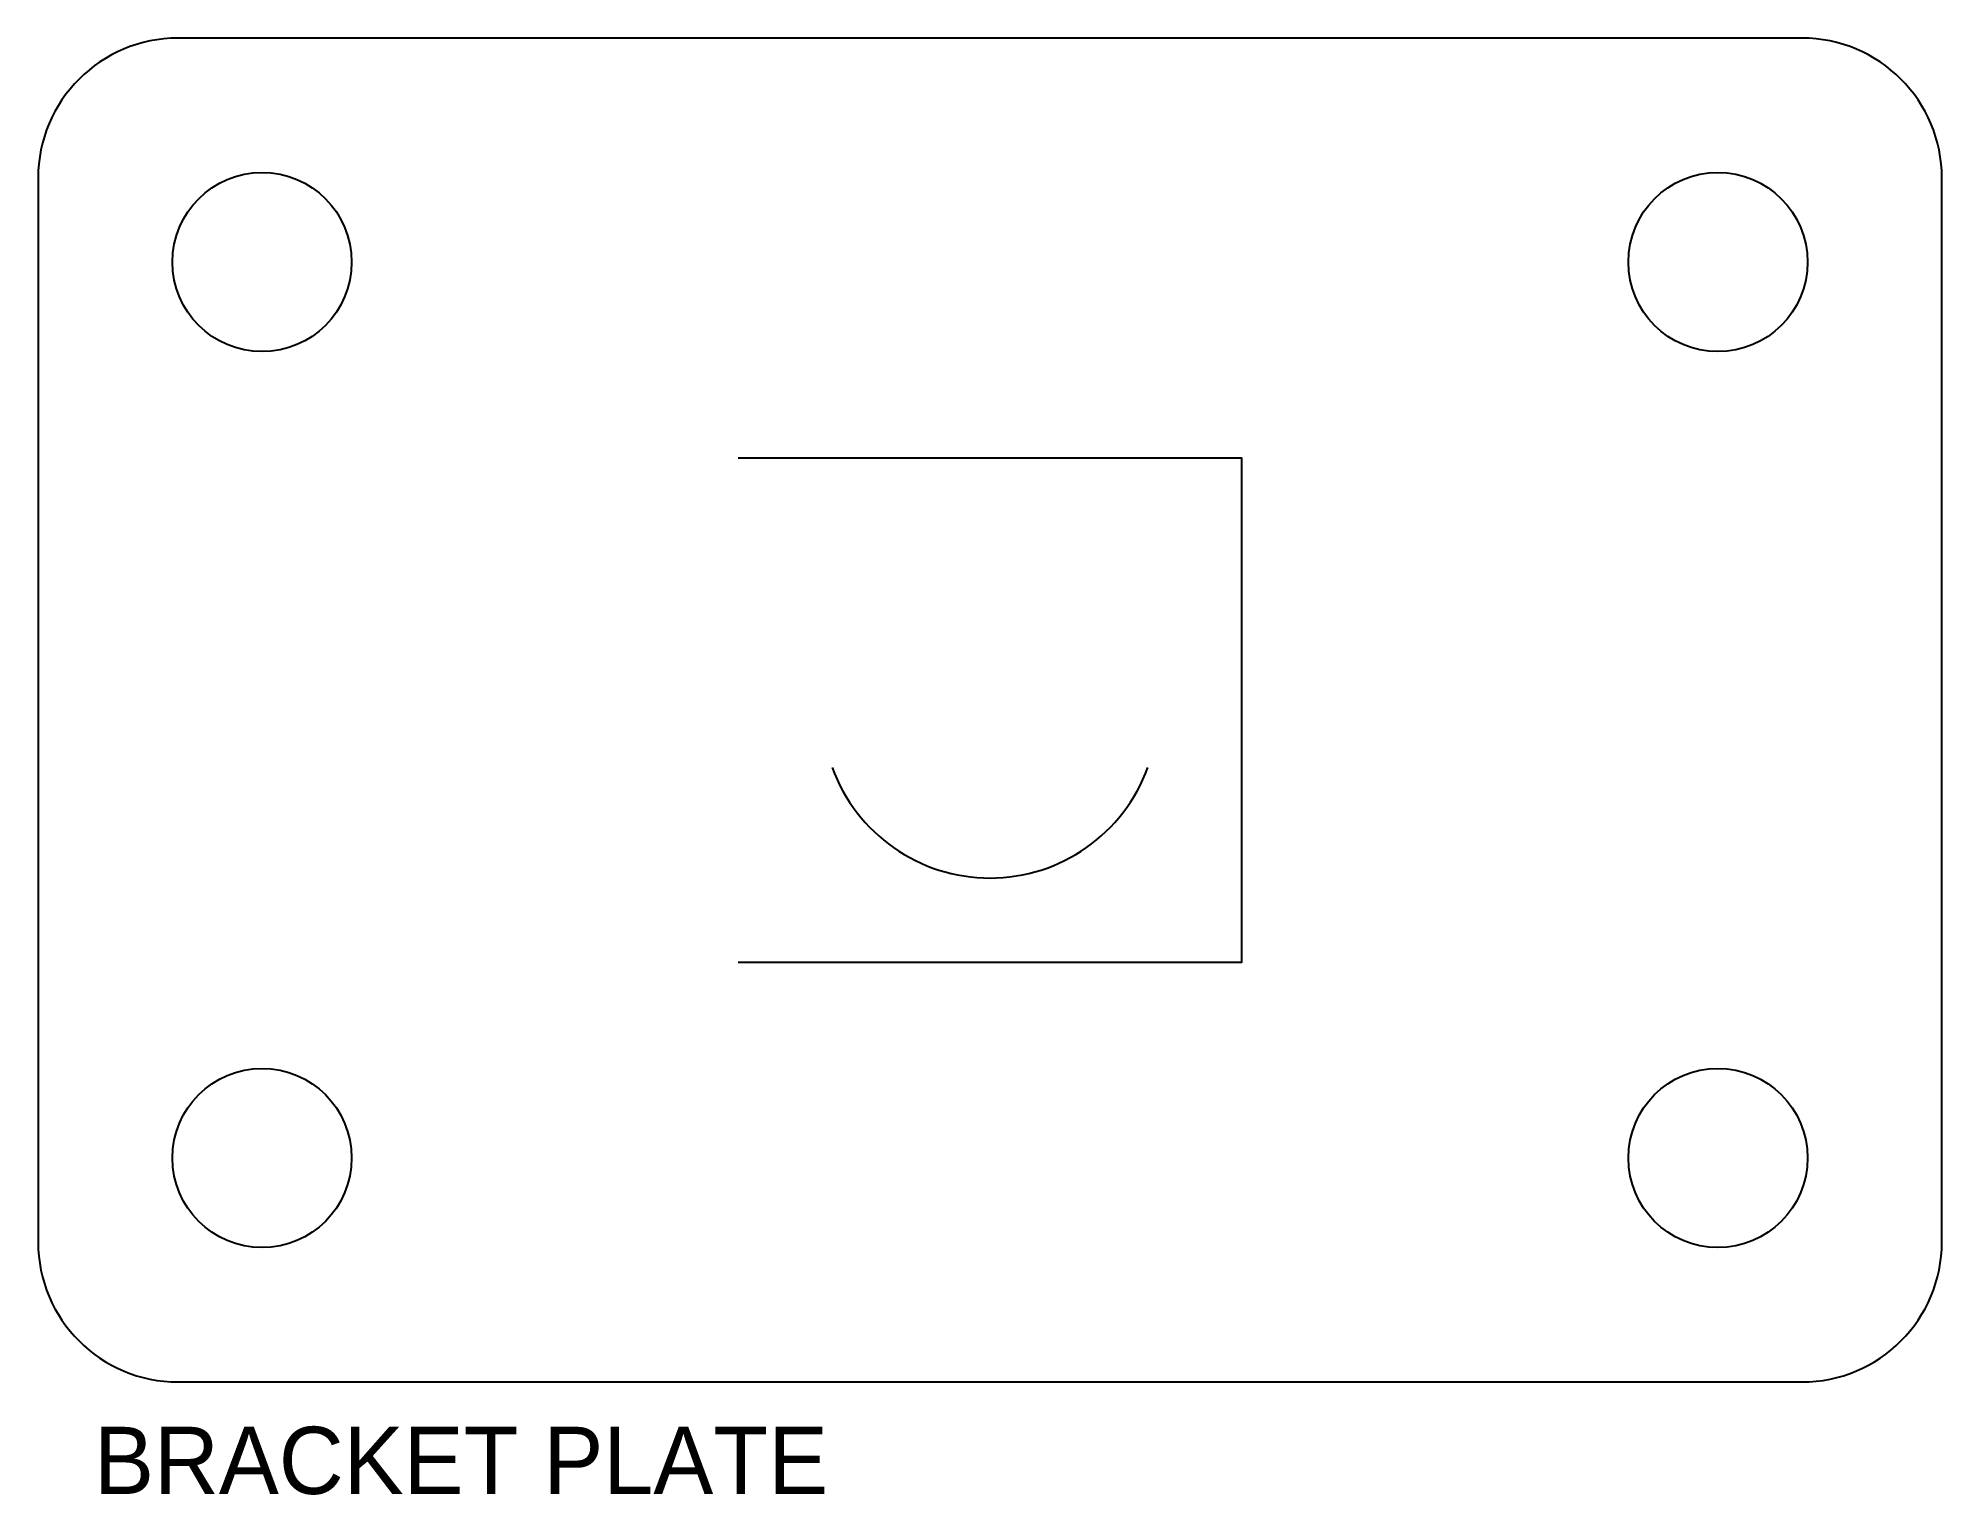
# Model space of a CAD drawing. Header units: inches. Extents: x 0.3 to 3.7, y 0.1 to 2.7.
import ezdxf

# ---------------------------------------------------------------- set-up
doc = ezdxf.new("R2010")
doc.units = ezdxf.units.IN
for name, color, linetype in [('ENGRAVE', 3, 'CONTINUOUS'), ('HOLES', 1, 'CONTINUOUS'), ('NOTES', 8, 'CONTINUOUS'), ('OUTLINE', 7, 'CONTINUOUS')]:
    doc.layers.add(name, color=color, linetype=linetype)

msp = doc.modelspace()

# ---------------------------------------------------------------- linework, layer by layer
at = {"layer": 'ENGRAVE'}
msp.add_lwpolyline([(1.55, 1.05), (2.45, 1.05), (2.45, 1.95), (1.55, 1.95)], dxfattribs=at)
msp.add_arc((2, 1.5), 0.3, 200, 340, dxfattribs=at)
at = {"layer": 'HOLES'}
for centre in [(0.7, 2.3), (3.3, 2.3), (0.7, 0.7), (3.3, 0.7)]:
    msp.add_circle(centre, 0.16, dxfattribs=at)
at = {"layer": 'OUTLINE'}
for p, q in [((3.45, 2.7), (0.55, 2.7)), ((0.3, 2.45), (0.3, 0.55)), ((3.7, 0.55), (3.7, 2.45)), ((0.55, 0.3), (3.45, 0.3))]:
    msp.add_line(p, q, dxfattribs=at)
for centre, start, end in [((0.55, 2.45), 90, 180), ((3.45, 2.45), 0, 90), ((0.55, 0.55), 180, 270), ((3.45, 0.55), 270, 360)]:
    msp.add_arc(centre, 0.25, start, end, dxfattribs=at)

# ---------------------------------------------------------------- texts
at = {"layer": 'NOTES'}
msp.add_text('BRACKET PLATE', height=0.12, dxfattribs=at).set_placement((0.4, 0.1))

doc.saveas('drawing.dxf')
